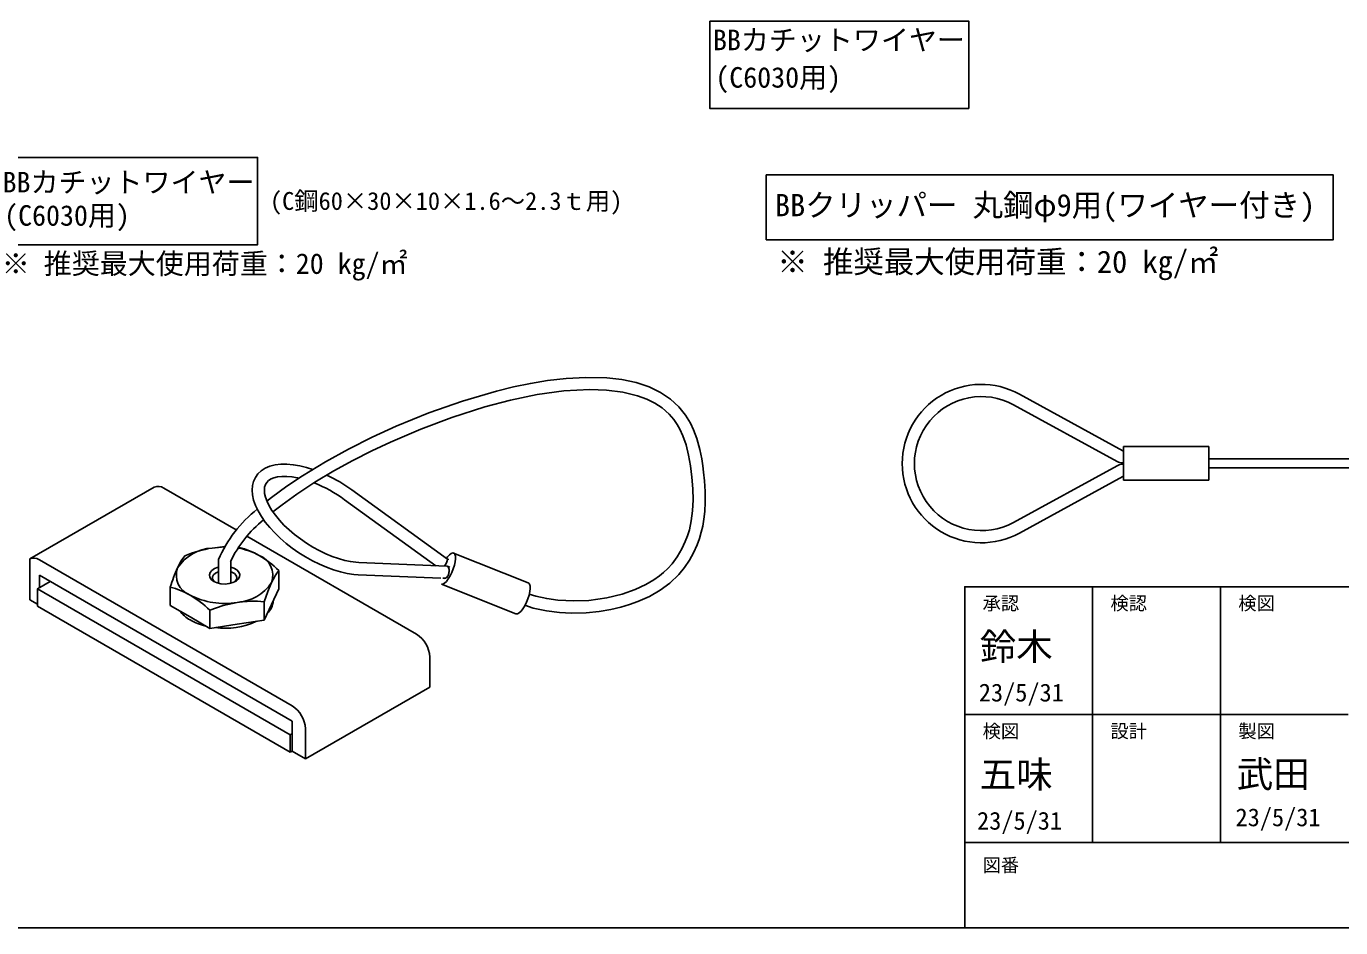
# Model space of a CAD drawing. Units: millimetres on the paper. Extents: x -142 to 140, y -97 to 98.
# Drawn here: x -47 to 60.9, y -96.7 to -22.7 of the extents above; entities that cross this region are included whole.
import ezdxf
from ezdxf.enums import TextEntityAlignment as Align

# ---------------------------------------------------------------- set-up
doc = ezdxf.new("R2010")
doc.units = ezdxf.units.MM
for name, color, linetype in [('0-0_文字･図枠･寸法', 7, 'Continuous'), ('0-3_BBカチットワイヤー', 7, 'Continuous'), ('0-4_BBクリッパー', 7, 'Continuous')]:
    doc.layers.add(name, color=color, linetype=linetype)
doc.styles.add('ＭＳ ゴシック', font='')
doc.styles.get('ＭＳ ゴシック').set_extended_font_data('MS Gothic')

msp = doc.modelspace()

# ---------------------------------------------------------------- linework, layer by layer
at = {"layer": '0-0_文字･図枠･寸法'}
for p, q in [((40.523, -68.674), (40.523, -89.674)), ((51.023, -68.674), (51.023, -89.674)), ((61.523, -79.174), (30.023, -79.174)), ((140.023, -89.674), (30.023, -89.674)), ((-141.977, -96.674), (140.023, -96.674))]:
    msp.add_line(p, q, dxfattribs=at)
for points in [[(9.081, -22.227), (9.081, -29.4), (30.364, -29.4), (30.364, -22.227)], [(-49.287, -33.419), (-49.287, -40.591), (-28.053, -40.591), (-28.053, -33.419)], [(13.724, -34.863), (13.724, -40.182), (60.293, -40.182), (60.293, -34.863)]]:
    msp.add_lwpolyline(points, close=True, dxfattribs=at)
msp.add_lwpolyline([(140.023, -68.674), (30.023, -68.674), (30.023, -96.674)], dxfattribs=at)
at = {"layer": '0-3_BBカチットワイヤー'}
for p, q in [((-36.535, -60.497), (-46.746, -66.391)), ((-29.804, -64.014), (-35.764, -60.573)), ((-20.906, -61.529), (-13.405, -66.948)), ((-12.445, -66.408), (-20.32, -60.718)), ((-15.002, -72.559), (-28.93, -64.518)), ((-30.719, -65.361), (-31.788, -65.498)), ((-30.748, -65.411), (-31.788, -65.498)), ((-29.556, -65.447), (-29.617, -65.445)), ((-46.746, -66.391), (-46.746, -69.757)), ((-25.213, -78.454), (-45.975, -66.468)), ((-31.263, -66.451), (-31.263, -67.321)), ((-30.263, -67.321), (-30.263, -66.559)), ((-12.519, -66.985), (-19.75, -66.685)), ((-12.355, -66.444), (-12.446, -66.407)), ((-5.82, -68.352), (-11.95, -65.906)), ((-45.975, -68.749), (-45.975, -67.725)), ((-45.975, -67.725), (-25.213, -79.711)), ((-31.263, -67.321), (-31.263, -68.391)), ((-30.263, -68.391), (-30.263, -67.321)), ((-26.298, -68.842), (-26.298, -67.338)), ((-14.174, -67.917), (-14.146, -67.934)), ((-12.835, -67.973), (-12.682, -67.979)), ((-12.707, -67.978), (-12.637, -68.006)), ((-12.267, -67.077), (-12.472, -66.995)), ((-46.128, -68.837), (-45.089, -68.237)), ((-26.298, -68.842), (-26.902, -70.129)), ((-12.95, -68.468), (-6.839, -70.906)), ((-46.746, -69.757), (-46.128, -70.113)), ((-27.505, -71.416), (-27.505, -69.911)), ((-26.902, -70.129), (-27.505, -71.416)), ((-25.366, -82.268), (-46.128, -70.282)), ((-31.969, -72.1), (-33.598, -71.155)), ((-27.505, -71.416), (-29.737, -71.758)), ((-25.213, -79.711), (-25.213, -82.187)), ((-25.366, -80.823), (-25.213, -80.734)), ((-25.366, -80.823), (-25.366, -82.268)), ((-24.124, -82.816), (-24.124, -80.34)), ((-25.366, -82.268), (-25.213, -82.179)), ((-25.213, -82.187), (-24.124, -82.816))]:
    msp.add_line(p, q, dxfattribs=at)
for points in [[(3.034, -51.917), (1.87, -51.67), (0.619, -51.525), (-1.098, -51.483), (-2.72, -51.574), (-4.233, -51.749), (-5.64, -51.981), (-7.022, -52.266), (-8.416, -52.605), (-11.224, -53.426), (-13.98, -54.398), (-16.675, -55.495), (-18.651, -56.396), (-20.582, -57.365), (-22.462, -58.405), (-24.354, -59.558), (-25.642, -60.416), (-26.909, -61.342), (-27.285, -61.647)], [(-26.788, -62.531), (-26.037, -61.937), (-24.817, -61.063), (-23.342, -60.101), (-21.781, -59.165), (-20.222, -58.305), (-18.672, -57.516), (-17.139, -56.794), (-14.634, -55.727), (-12.085, -54.771), (-9.396, -53.912), (-7.283, -53.353), (-5.095, -52.899), (-2.912, -52.597), (-0.775, -52.479), (0.608, -52.527), (1.937, -52.695), (3.14, -52.988), (3.919, -53.277), (4.587, -53.612), (5.169, -53.996), (5.756, -54.513), (6.127, -54.945), (6.417, -55.363), (6.626, -55.729), (6.887, -56.297), (7.137, -57.025), (7.348, -57.871), (7.505, -58.759), (7.618, -59.684), (7.693, -60.632), (7.716, -61.552), (7.677, -62.434), (7.57, -63.272), (7.409, -64.002), (7.261, -64.488), (7.078, -64.973), (6.8, -65.565), (6.411, -66.222), (5.988, -66.788)], [(-6.099, -70.202), (-5.406, -70.43), (-4.311, -70.663), (-3.266, -70.792), (-2.28, -70.841), (-1.07, -70.811), (0.012, -70.703), (0.961, -70.542), (1.774, -70.351), (2.486, -70.141), (3.168, -69.896), (4.132, -69.463), (5.017, -68.955), (5.813, -68.369), (6.558, -67.657), (7.01, -67.107), (7.419, -66.501), (7.761, -65.882), (8.05, -65.237), (8.243, -64.707), (8.39, -64.203), (8.509, -63.69), (8.606, -63.119), (8.675, -62.497), (8.713, -61.743), (8.705, -60.862), (8.65, -59.977), (8.58, -59.274), (8.514, -58.753), (8.424, -58.177), (8.27, -57.409), (8.028, -56.513), (7.756, -55.779), (7.495, -55.232), (7.097, -54.58), (6.544, -53.893), (5.853, -53.26), (5.035, -52.717), (4.096, -52.269), (3.034, -51.917)], [(-23.512, -59.044), (-24.023, -58.883), (-24.583, -58.746), (-25.127, -58.654), (-25.649, -58.61), (-26.146, -58.614), (-26.612, -58.671), (-27.042, -58.781), (-27.425, -58.944), (-27.755, -59.158), (-28.024, -59.414), (-28.232, -59.705), (-28.379, -60.026), (-28.466, -60.373), (-28.495, -60.745), (-28.466, -61.141), (-28.375, -61.56), (-28.223, -61.999), (-28.012, -62.45), (-27.744, -62.907), (-27.424, -63.364), (-27.057, -63.817), (-26.647, -64.262), (-26.198, -64.695), (-25.715, -65.112), (-25.202, -65.51), (-24.665, -65.884), (-24.11, -66.232), (-23.54, -66.549), (-22.963, -66.833), (-22.384, -67.081), (-21.807, -67.29), (-21.238, -67.457), (-20.683, -67.581), (-20.146, -67.658), (-19.791, -67.684), (-13.014, -67.965)], [(-19.75, -66.685), (-19.973, -66.67), (-20.422, -66.611), (-20.9, -66.511), (-21.403, -66.369), (-21.923, -66.187), (-22.453, -65.967), (-22.987, -65.71), (-23.517, -65.42), (-24.037, -65.1), (-24.54, -64.755), (-25.019, -64.389), (-25.469, -64.006), (-25.884, -63.611), (-26.259, -63.211), (-26.589, -62.811), (-26.87, -62.416), (-27.1, -62.033), (-27.277, -61.669), (-27.401, -61.329), (-27.473, -61.018), (-27.495, -60.743), (-27.474, -60.502), (-27.41, -60.293), (-27.299, -60.105), (-27.143, -59.948), (-26.949, -59.824), (-26.712, -59.725), (-26.405, -59.65), (-26.054, -59.611), (-25.66, -59.61), (-25.228, -59.65), (-24.764, -59.73), (-24.653, -59.758)], [(-45.975, -66.468), (-46.188, -66.369), (-46.392, -66.323), (-46.581, -66.33), (-46.746, -66.391)], [(-34.02, -66.131), (-34.316, -66.55), (-34.624, -67.126)], [(-12.948, -68.467), (-12.946, -68.467), (-12.829, -68.456), (-12.691, -68.377), (-12.542, -68.233), (-12.388, -68.032), (-12.237, -67.786), (-12.099, -67.507), (-11.98, -67.211), (-11.887, -66.913), (-11.825, -66.63), (-11.797, -66.376), (-11.805, -66.166)], [(-11.805, -66.166), (-11.848, -66.011), (-11.924, -65.919), (-12.029, -65.896), (-12.157, -65.941), (-12.301, -66.054), (-12.454, -66.227), (-12.536, -66.342)], [(5.988, -66.788), (5.636, -67.176), (5.3, -67.493), (4.96, -67.772), (4.481, -68.111), (3.823, -68.498), (2.968, -68.899), (1.903, -69.277), (0.626, -69.59), (-0.851, -69.795), (-2.082, -69.844), (-3.405, -69.774), (-4.305, -69.651), (-5.203, -69.453), (-5.739, -69.273)], [(-31.649, -68.238), (-31.854, -68.082), (-31.978, -67.899), (-32.012, -67.703), (-31.953, -67.509), (-31.806, -67.332), (-31.582, -67.184), (-31.297, -67.077), (-31.263, -67.068)], [(-31.263, -67.434), (-31.293, -67.444), (-31.519, -67.556), (-31.678, -67.701), (-31.756, -67.868), (-31.746, -68.04), (-31.648, -68.202), (-31.548, -68.291)], [(-30.263, -67.068), (-30.005, -67.156), (-29.765, -67.295), (-29.599, -67.466), (-29.519, -67.658), (-29.531, -67.854), (-29.635, -68.041), (-29.823, -68.205), (-30.08, -68.334), (-30.388, -68.418), (-30.723, -68.451), (-31.062, -68.43), (-31.378, -68.358), (-31.649, -68.238)], [(-29.977, -68.291), (-29.917, -68.242), (-29.797, -68.084), (-29.763, -67.914), (-29.818, -67.744), (-29.957, -67.592), (-30.167, -67.47), (-30.263, -67.434)], [(-12.519, -66.985), (-12.516, -66.985), (-12.47, -66.995), (-12.429, -67.021), (-12.393, -67.06), (-12.363, -67.112), (-12.34, -67.175), (-12.325, -67.248), (-12.318, -67.328), (-12.321, -67.412), (-12.331, -67.499), (-12.35, -67.585), (-12.376, -67.668), (-12.41, -67.745), (-12.449, -67.814)], [(-25.366, -80.823), (-46.128, -68.837), (-46.128, -70.282)], [(-33.598, -71.155), (-35.227, -70.209), (-35.227, -68.705)], [(-27.505, -69.911), (-27.209, -69.069), (-26.902, -68.333)], [(-6.839, -70.906), (-6.816, -70.913), (-6.698, -70.902), (-6.561, -70.823), (-6.411, -70.679), (-6.257, -70.478), (-6.107, -70.232), (-5.969, -69.953), (-5.85, -69.657), (-5.757, -69.359), (-5.695, -69.076), (-5.667, -68.822), (-5.675, -68.612)], [(-29.737, -71.758), (-31.969, -72.1), (-31.969, -70.595), (-30.876, -70.216), (-29.737, -69.961)], [(-24.124, -82.816), (-13.913, -76.921), (-13.913, -74.445)]]:
    msp.add_lwpolyline(points, dxfattribs=at)
for centre, radius, start, end in [((-36.216, -61.203), 0.775, 54.38435, 114.30437), ((-27.416, -70.382), 10.989, 53.67418, 68.64771), ((-27.339, -70.271), 11.854, 53.69195, 65.16961), ((-21.524, -70.624), 10.595, 128.23425, 156.80198), ((-21.403, -70.822), 9.818, 128.82135, 154.58046), ((-31.573, -69.156), 3.664, 93.37339, 146.37041), ((-30.234, -75.223), 9.849, 99.07925, 112.60925), ((-30.605, -71.075), 5.65, 61.70113, 80.33594), ((-30.974, -71.34), 6.061, 59.81867, 76.46797), ((-28.552, -67.74), 1.754, 340.23755, 69.11596), ((-33.084, -74.584), 9.928, 46.87807, 58.70229), ((-13.78, -66.171), 1.355, 323.47394, 349.93102), ((-22.533, -72.652), 13.294, 155.43818, 162.72695), ((-32.973, -67.719), 1.754, 160.23754, 249.11597), ((-22.35, -70.412), 5.004, 142.09419, 155.44943), ((-12.712, -67.689), 0.292, 275.88602, 334.4913), ((-36.646, -74.598), 6.062, 59.81976, 76.46689), ((-29.953, -66.303), 3.665, 273.37346, 326.37034), ((-5.953, -68.597), 0.279, 356.78639, 61.46747), ((-30.77, -63.917), 6.132, 242.53837, 279.70013), ((-38.75, -77.834), 9.918, 46.8722, 58.70785), ((-28.423, -78.772), 8.908, 84.08528, 98.48488), ((-28.408, -69.701), 1.649, 314.4547, 355.30586), ((-32.306, -69.039), 2.691, 216.94122, 241.3052), ((-31.195, -67.124), 4.905, 240.66237, 256.79798), ((-30.744, -65.885), 6.202, 262.55394, 294.85692), ((-16.278, -74.553), 2.367, 2.607, 57.39356), ((-26.489, -80.448), 2.367, 2.607, 57.39356)]:
    msp.add_arc(centre, radius, start, end, dxfattribs=at)
at = {"layer": '0-4_BBクリッパー'}
for p, q in [((43.024, -57.512), (34.518, -52.857)), ((34.038, -53.734), (42.544, -58.389)), ((50.066, -57.165), (43.066, -57.165)), ((43.066, -59.915), (43.066, -57.165)), ((50.066, -59.915), (50.066, -57.165)), ((43.066, -57.512), (43.024, -57.512)), ((79.893, -58.165), (50.066, -58.165)), ((42.544, -58.735), (34.038, -63.39)), ((43.024, -58.512), (43.066, -58.512)), ((43.066, -58.612), (43.024, -58.612)), ((50.066, -58.915), (79.893, -58.915)), ((34.518, -64.267), (43.024, -59.612)), ((43.024, -59.612), (43.066, -59.612)), ((43.066, -59.915), (50.066, -59.915))]:
    msp.add_line(p, q, dxfattribs=at)
for centre, radius, start, end in [((31.396, -58.562), 6.503, 61.30861, 180), ((31.396, -58.562), 5.503, 61.30861, 298.69139), ((31.396, -58.562), 6.503, 180, 298.69139), ((43.024, -57.512), 1, 241.30862, 270), ((43.024, -59.612), 1, 90, 118.69138)]:
    msp.add_arc(centre, radius, start, end, dxfattribs=at)

# ---------------------------------------------------------------- texts
at = {"layer": '0-0_文字･図枠･寸法', "style": 'ＭＳ ゴシック'}
for s, height, p in [('BBカチットワイヤー', 1.686, (9.351, -25.122)), ('(C6030用)', 1.686, (9.543, -28.197)), ('BBカチットワイヤー', 1.686, (-48.997, -36.803)), ('(C鋼60×30×10×1.6～2.3ｔ用)', 1.466, (-27.035, -38.17)), ('BBクリッパー 丸鋼φ9用(ワイヤー付き)', 1.833, (14.434, -38.804)), ('(C6030用)', 1.686, (-48.869, -39.535)), ('※ 推奨最大使用荷重：20 kg/㎡', 1.686, (-49.061, -43.49)), ('※ 推奨最大使用荷重：20 kg/㎡', 1.833, (14.635, -43.455)), ('承認', 1.1, (31.497, -70.913)), ('検認', 1.1, (41.997, -70.913)), ('検図', 1.1, (52.497, -70.913)), ('鈴木', 2.199, (31.263, -75.349)), ('23/5/31', 1.466, (31.186, -78.537)), ('検図', 1.1, (31.497, -81.413)), ('設計', 1.1, (41.997, -81.413)), ('製図', 1.1, (52.497, -81.413)), ('五味', 2.199, (31.263, -85.849)), ('武田', 2.199, (52.368, -85.817)), ('23/5/31', 1.466, (31.04, -89.063)), ('23/5/31', 1.466, (52.269, -88.782)), ('図番', 1.1, (31.497, -92.411))]:
    msp.add_text(s, height=height, dxfattribs=at).set_placement(p, align=Align.BOTTOM_LEFT)

doc.saveas('drawing.dxf')
